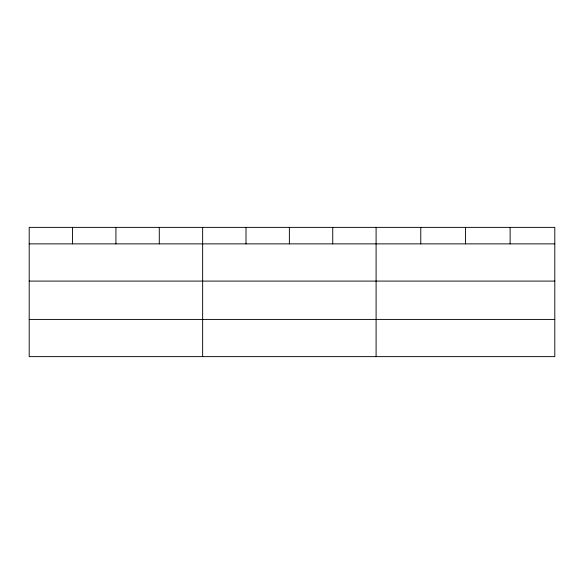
<?xml version="1.0" encoding="UTF-8"?>
<svg xmlns="http://www.w3.org/2000/svg" width="584" height="584" viewBox="0 0 584 584"><rect width="100%" height="100%" fill="white"/><g stroke="black" fill="none" stroke-linecap="round" stroke-linejoin="round"><path stroke-width="0.88" d="M554.8 281.087L554.8 227.373L29.2 227.373L29.2 356.627L554.8 356.627L554.8 281.087L29.2 281.087M29.2 243.871L554.8 243.871M29.2 319.419L554.8 319.419M510.124 227.373L510.124 243.871M465.448 227.373L465.448 243.871M420.772 227.373L420.772 243.871M376.096 227.373L376.096 356.627M332.734 227.373L332.734 243.871M289.372 227.373L289.372 243.871M246.01 227.373L246.01 243.871M202.648 227.373L202.648 356.627M159.286 227.373L159.286 243.871M115.924 227.373L115.924 243.871M72.562 227.373L72.562 243.871"/></g></svg>
